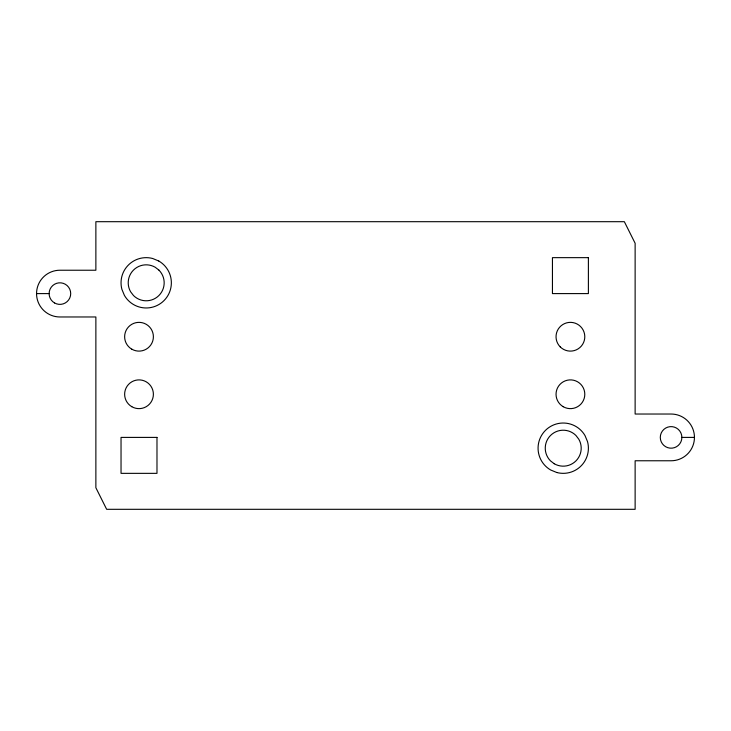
<?xml version="1.0" encoding="UTF-8"?>
<svg xmlns="http://www.w3.org/2000/svg" width="731" height="731" viewBox="0 0 731 731"><rect width="100%" height="100%" fill="white"/><g stroke="black" fill="none" stroke-linecap="round" stroke-linejoin="round"><path stroke-width="1.1" d="M36.55 293.597A23.365 23.365 0 0 0 59.915 316.971L95.871 316.971L95.871 487.732L106.653 509.306L635.129 509.306L635.129 460.768L671.085 460.768A23.365 23.365 0 0 0 694.45 437.403A23.365 23.365 0 0 0 671.085 414.029L635.129 414.029L635.129 243.268L624.347 221.694L95.871 221.694L95.871 270.232L59.915 270.232A23.365 23.365 0 0 0 36.55 293.597L49.132 293.597M681.868 437.403A10.782 10.782 0 0 0 665.685 428.064A10.782 10.782 0 0 0 665.685 446.742A10.782 10.782 0 0 0 681.868 437.403L694.45 437.403M588.391 257.65L552.444 257.65L552.444 293.597L588.391 293.597L588.391 257.65M156.982 437.403L121.035 437.403L121.035 473.35L156.982 473.35L156.982 437.403M158.782 261.022L152.715 258.509A25.165 25.165 0 0 0 121.894 289.33L124.407 295.397A25.165 25.165 0 0 0 163.991 300.605A25.165 25.165 0 0 0 158.782 261.022M556.72 472.491L550.644 469.978A25.165 25.165 0 0 1 545.436 430.395A25.165 25.165 0 0 1 585.019 435.603L587.541 441.67A25.165 25.165 0 0 1 556.72 472.491M554.244 463.756L550.516 460.895A17.973 17.973 0 0 1 550.516 435.475A17.973 17.973 0 0 1 575.937 435.475L578.797 439.203A17.973 17.973 0 0 1 554.244 463.756M158.91 270.105L155.191 267.244A17.973 17.973 0 0 0 130.63 291.797L133.49 295.525A17.973 17.973 0 0 0 158.91 295.525A17.973 17.973 0 0 0 158.91 270.105M54.523 302.936A10.782 10.782 0 0 0 70.706 293.597A10.782 10.782 0 0 0 54.523 284.258A10.782 10.782 0 0 0 54.523 302.936M131.818 406.71A14.382 14.382 0 0 0 153.391 394.265A14.382 14.382 0 0 0 131.818 381.81A14.382 14.382 0 0 0 131.818 406.71M131.818 349.19A14.382 14.382 0 0 0 153.391 336.735A14.382 14.382 0 0 0 131.818 324.29A14.382 14.382 0 0 0 131.818 349.19M560.248 346.905A14.382 14.382 0 0 0 584.307 340.463A14.382 14.382 0 0 0 566.699 322.846A14.382 14.382 0 0 0 560.248 346.905M563.226 406.71A14.382 14.382 0 0 0 584.8 394.265A14.382 14.382 0 0 0 563.226 381.81A14.382 14.382 0 0 0 563.226 406.71"/></g></svg>
